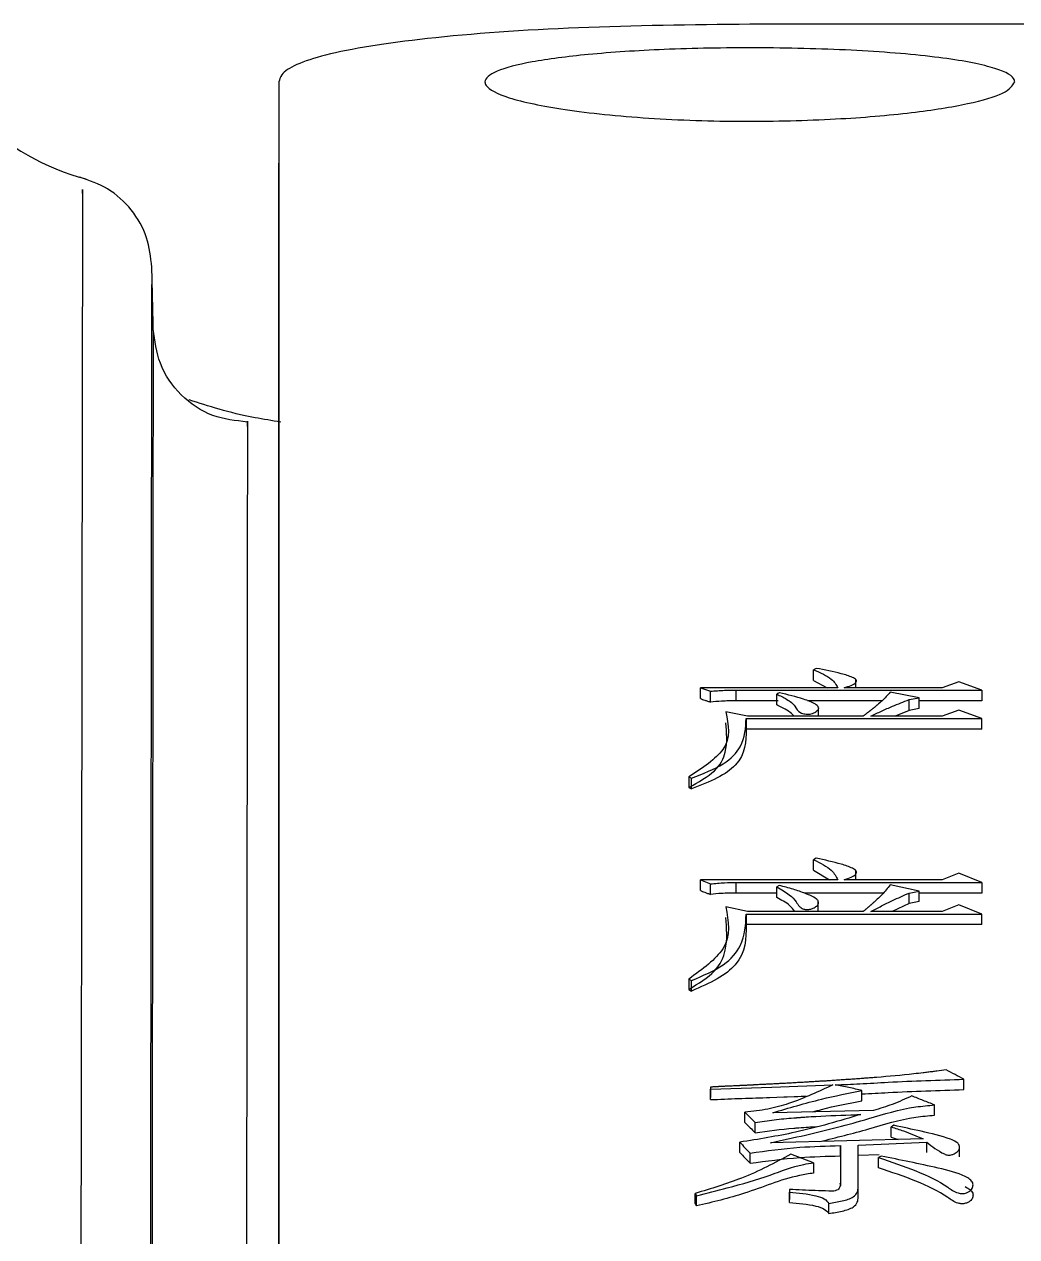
# Model space of a CAD drawing. Header units: millimetres. Extents: x 2687 to 4367, y 1046 to 2234.
# Drawn here: x 3049.94 to 3058.37, y 2041.69 to 2051.98 of the extents above; entities that cross this region are included whole.
import ezdxf

# ---------------------------------------------------------------- set-up
doc = ezdxf.new("R2010")
doc.units = ezdxf.units.MM

msp = doc.modelspace()

# ---------------------------------------------------------------- linework, layer by layer
at = {"color": 7, "linetype": 'Continuous', "lineweight": 25}
for p, q in [((3093.108, 2051.983), (3056.108, 2051.985)), ((3052.108, 2051.502), (3052.108, 2050.811)), ((3051.043, 2049.323), (3051.028, 2049.93)), ((3056.671, 2046.515), (3056.649, 2046.503)), ((3056.649, 2046.411), (3056.649, 2046.503)), ((3056.649, 2046.411), (3056.763, 2046.351)), ((3057.008, 2046.351), (3057.008, 2046.421)), ((3057.883, 2046.4), (3057.742, 2046.351)), ((3058.077, 2046.331), (3057.883, 2046.4)), ((3055.687, 2046.259), (3055.687, 2046.351)), ((3055.687, 2046.351), (3055.773, 2046.32)), ((3056.855, 2046.351), (3055.687, 2046.351)), ((3055.773, 2046.228), (3055.773, 2046.32)), ((3055.99, 2046.239), (3055.99, 2046.331)), ((3055.99, 2046.331), (3058.077, 2046.331)), ((3056.336, 2046.205), (3056.336, 2046.297)), ((3057.742, 2046.351), (3056.909, 2046.351)), ((3057.547, 2046.266), (3057.298, 2046.312)), ((3058.077, 2046.331), (3058.077, 2046.239)), ((3056.347, 2046.239), (3055.99, 2046.239)), ((3057.231, 2046.239), (3056.597, 2046.239)), ((3056.69, 2046.183), (3056.69, 2046.188)), ((3056.69, 2046.11), (3056.69, 2046.169)), ((3057.461, 2046.25), (3057.547, 2046.266)), ((3057.461, 2046.158), (3057.461, 2046.25)), ((3057.547, 2046.174), (3057.461, 2046.158)), ((3057.547, 2046.174), (3057.547, 2046.266)), ((3058.077, 2046.239), (3057.547, 2046.239)), ((3056.087, 2046.11), (3055.903, 2046.145)), ((3056.076, 2046.09), (3056.076, 2045.999)), ((3056.076, 2046.09), (3058.077, 2046.09)), ((3057.071, 2046.11), (3056.087, 2046.11)), ((3057.742, 2046.11), (3057.136, 2046.11)), ((3057.461, 2046.158), (3057.343, 2046.11)), ((3057.883, 2046.161), (3057.742, 2046.11)), ((3058.077, 2046.09), (3057.883, 2046.161)), ((3058.077, 2045.999), (3058.077, 2046.09)), ((3058.077, 2045.999), (3056.076, 2045.999)), ((3055.589, 2045.595), (3055.589, 2045.504)), ((3055.589, 2045.595), (3055.611, 2045.583)), ((3055.611, 2045.492), (3055.611, 2045.583)), ((3055.589, 2045.504), (3055.611, 2045.492)), ((3056.671, 2044.903), (3056.649, 2044.89)), ((3056.649, 2044.8), (3056.649, 2044.89)), ((3056.649, 2044.8), (3056.785, 2044.719)), ((3057.008, 2044.719), (3057.008, 2044.797)), ((3057.883, 2044.775), (3057.742, 2044.719)), ((3058.077, 2044.697), (3057.883, 2044.775)), ((3055.687, 2044.629), (3055.687, 2044.719)), ((3055.687, 2044.719), (3055.773, 2044.684)), ((3056.855, 2044.719), (3055.687, 2044.719)), ((3055.773, 2044.595), (3055.773, 2044.684)), ((3055.99, 2044.607), (3055.99, 2044.697)), ((3055.99, 2044.697), (3058.077, 2044.697)), ((3056.357, 2044.671), (3056.336, 2044.659)), ((3057.742, 2044.719), (3056.909, 2044.719)), ((3057.547, 2044.624), (3057.299, 2044.676)), ((3057.461, 2044.607), (3057.547, 2044.624)), ((3057.547, 2044.534), (3057.547, 2044.624)), ((3058.077, 2044.697), (3058.077, 2044.607)), ((3056.336, 2044.607), (3055.99, 2044.607)), ((3057.241, 2044.607), (3056.569, 2044.607)), ((3056.689, 2044.45), (3056.689, 2044.54)), ((3057.461, 2044.517), (3057.461, 2044.607)), ((3057.547, 2044.534), (3057.461, 2044.517)), ((3058.077, 2044.607), (3057.547, 2044.607)), ((3056.087, 2044.45), (3055.903, 2044.489)), ((3056.076, 2044.428), (3056.076, 2044.339)), ((3056.076, 2044.428), (3058.077, 2044.428)), ((3057.071, 2044.45), (3056.087, 2044.45)), ((3057.742, 2044.45), (3057.136, 2044.45)), ((3057.461, 2044.517), (3057.315, 2044.45)), ((3057.883, 2044.507), (3057.742, 2044.45)), ((3058.077, 2044.428), (3057.883, 2044.507)), ((3058.077, 2044.339), (3058.077, 2044.428)), ((3058.077, 2044.339), (3056.076, 2044.339)), ((3055.589, 2043.877), (3055.589, 2043.789)), ((3055.589, 2043.877), (3055.611, 2043.864)), ((3055.611, 2043.775), (3055.611, 2043.864)), ((3055.589, 2043.789), (3055.611, 2043.775)), ((3057.926, 2042.938), (3057.926, 2043.026)), ((3055.773, 2042.96), (3055.773, 2042.872)), ((3055.773, 2042.853), (3055.773, 2042.941)), ((3055.773, 2042.853), (3055.773, 2042.872)), ((3057.06, 2042.844), (3057.06, 2042.931)), ((3057.677, 2042.72), (3057.677, 2042.808)), ((3056.065, 2042.658), (3056.065, 2042.746)), ((3057.158, 2042.76), (3056.303, 2042.741)), ((3056.152, 2042.572), (3056.152, 2042.659)), ((3057.309, 2042.534), (3057.309, 2042.621)), ((3056.022, 2042.404), (3056.022, 2042.491)), ((3056.877, 2042.462), (3056.877, 2042.164)), ((3057.028, 2042.467), (3057.612, 2042.491)), ((3057.028, 2042.11), (3057.028, 2042.467)), ((3057.309, 2042.534), (3057.367, 2042.514)), ((3056.109, 2042.312), (3056.109, 2042.399)), ((3056.649, 2042.316), (3056.455, 2042.389)), ((3056.877, 2042.375), (3056.877, 2042.121)), ((3057.028, 2042.38), (3057.206, 2042.387)), ((3057.223, 2042.374), (3057.201, 2042.36)), ((3057.201, 2042.273), (3057.201, 2042.36)), ((3057.887, 2042.441), (3057.887, 2042.455)), ((3057.887, 2042.367), (3057.887, 2042.438)), ((3056.649, 2042.316), (3056.649, 2042.229)), ((3055.643, 2041.97), (3055.643, 2042.056)), ((3056.444, 2042.091), (3056.444, 2042.004)), ((3056.444, 2041.98), (3056.444, 2042.066)), ((3057.028, 2042.024), (3057.028, 2042.11)), ((3056.444, 2041.98), (3056.444, 2042.004)), ((3056.779, 2041.886), (3056.779, 2041.972))]:
    msp.add_line(p, q, dxfattribs=at)
at = {"color": 7, "linetype": 'Continuous', "lineweight": 25, "flags": 128}
for points in [[(3056.357, 2046.308), (3056.352, 2046.305), (3056.344, 2046.301), (3056.336, 2046.297)], [(3056.336, 2044.569), (3056.336, 2044.602), (3056.336, 2044.63), (3056.336, 2044.659)], [(3055.773, 2042.941), (3056.293, 2042.96), (3056.812, 2042.978)], [(3055.773, 2042.853), (3055.833, 2042.855), (3055.862, 2042.856), (3055.892, 2042.857), (3055.921, 2042.859), (3055.951, 2042.86), (3055.981, 2042.861), (3056.01, 2042.862), (3056.04, 2042.863), (3056.07, 2042.864), (3056.129, 2042.866), (3056.159, 2042.867), (3056.188, 2042.868), (3056.218, 2042.869), (3056.248, 2042.87), (3056.277, 2042.871), (3056.396, 2042.876), (3056.425, 2042.877), (3056.485, 2042.879), (3056.514, 2042.88), (3056.544, 2042.881), (3056.574, 2042.882), (3056.585, 2042.883)], [(3057.331, 2042.635), (3057.32, 2042.628), (3057.309, 2042.621)], [(3057.58, 2042.52), (3056.931, 2042.503), (3056.282, 2042.486)], [(3056.877, 2042.375), (3056.877, 2042.404), (3056.877, 2042.433), (3056.877, 2042.462)], [(3055.654, 2041.95), (3055.654, 2041.986), (3055.654, 2042.011), (3055.654, 2042.036)]]:
    msp.add_lwpolyline(points, dxfattribs=at)
at = {"color": 7, "linetype": 'Continuous', "lineweight": 25}
msp.add_arc((3050.967, 2052.609), 2, 224.8775, 255.5765, dxfattribs=at)
for points, knots in [([(3056.108, 2051.985), (3055.614, 2051.979), (3054.625, 2051.967), (3053.338, 2051.875), (3052.456, 2051.735), (3052.133, 2051.597), (3052.113, 2051.515), (3052.108, 2051.495)], [0, 0, 0, 0, 0.247809, 0.4960641, 0.7267645, 0.9338912, 1, 1, 1, 1]), ([(3058.358, 2051.495), (3058.337, 2051.463), (3058.296, 2051.398), (3057.974, 2051.306), (3057.486, 2051.228), (3056.826, 2051.173), (3056.045, 2051.153), (3055.232, 2051.18), (3054.52, 2051.253), (3054.035, 2051.354), (3053.873, 2051.44), (3053.847, 2051.517), (3053.929, 2051.589), (3054.239, 2051.669), (3054.731, 2051.733), (3055.389, 2051.776), (3056.17, 2051.79), (3056.983, 2051.77), (3057.695, 2051.714), (3058.178, 2051.628), (3058.346, 2051.549), (3058.356, 2051.504), (3058.358, 2051.495)], [0, 0, 0, 0, 0.0462765, 0.0927197, 0.1417162, 0.1951905, 0.2536862, 0.3152615, 0.3769119, 0.43437, 0.4858165, 0.5000047, 0.5462546, 0.5927016, 0.6417993, 0.6951559, 0.7535147, 0.8153978, 0.8768635, 0.9341607, 0.9857365, 1, 1, 1, 1]), ([(3052.108, 2051.495), (3052.108, 2051.391), (3052.108, 2050.87), (3052.108, 2049.503), (3052.108, 2047.343), (3052.108, 2044.725), (3052.108, 2042.262), (3052.108, 2038.755), (3052.108, 2035.612), (3052.108, 2031.297), (3052.108, 2026.61), (3052.108, 2021.477), (3052.108, 2016.054), (3052.108, 2011.495), (3052.108, 2005.573), (3052.108, 2000.667), (3052.109, 1993.988), (3052.109, 1989.695), (3052.109, 1986.694)], [0, 0, 0, 0, 0.020124, 0.100733, 0.181328, 0.221587, 0.302184, 0.342442, 0.423039, 0.463298, 0.543894, 0.624491, 0.664749, 0.745346, 0.785604, 0.8662, 0.906458, 1, 1, 1, 1]), ([(3052.108, 2020.405), (3052.108, 2021.59), (3052.108, 2023.843), (3052.108, 2027.883), (3052.108, 2031.591), (3052.108, 2035.826), (3052.108, 2038.9), (3052.108, 2042.312), (3052.108, 2045.289), (3052.108, 2047.633), (3052.108, 2049.573), (3052.108, 2050.307), (3052.108, 2050.804)], [0, 0, 0, 0, 0.072858, 0.13859, 0.270184, 0.335916, 0.467513, 0.533245, 0.664841, 0.796434, 0.862166, 1, 1, 1, 1]), ([(3050.439, 2050.547), (3050.439, 2050.575), (3050.44, 2050.664), (3050.438, 2049.677), (3050.435, 2047.664), (3050.431, 2044.602), (3050.425, 2041.214), (3050.42, 2037.876), (3050.416, 2034.806), (3050.41, 2031.163), (3050.404, 2026.892), (3050.396, 2022.247), (3050.389, 2017.3), (3050.38, 2012.129), (3050.371, 2006.445), (3050.362, 2000.248), (3050.351, 1993.564), (3050.343, 1988.874), (3050.34, 1986.479)], [0, 0, 0, 0, 0.039342, 0.122943, 0.206183, 0.289063, 0.371582, 0.416612, 0.465601, 0.518547, 0.575452, 0.636313, 0.690059, 0.746552, 0.805793, 0.867782, 0.932518, 1, 1, 1, 1]), ([(3051.028, 2049.922), (3051.019, 2050.007), (3051, 2050.181), (3050.864, 2050.416), (3050.665, 2050.6), (3050.499, 2050.657), (3050.418, 2050.685)], [0, 0, 0, 0, 0.243492, 0.499921, 0.756389, 1, 1, 1, 1]), ([(3050.944, 1986.344), (3050.949, 1989.643), (3050.958, 1996.242), (3050.971, 2005.672), (3050.983, 2014.552), (3050.994, 2022.71), (3051.004, 2030.01), (3051.012, 2036.328), (3051.019, 2041.55), (3051.024, 2045.607), (3051.027, 2048.355), (3051.029, 2049.801), (3051.028, 2049.778), (3051.028, 2049.769)], [0, 0, 0, 0, 0.094309, 0.188619, 0.282928, 0.377238, 0.471547, 0.565857, 0.660166, 0.754475, 0.848785, 0.943094, 1, 1, 1, 1]), ([(3051.84, 2048.607), (3051.74, 2048.618), (3051.533, 2048.641), (3051.264, 2048.824), (3051.079, 2049.091), (3051.054, 2049.297), (3051.041, 2049.396)], [0, 0, 0, 0, 0.2413, 0.50044, 0.759328, 1, 1, 1, 1]), ([(3050.958, 1986.295), (3050.962, 1988.681), (3050.968, 1993.388), (3050.978, 2000.137), (3050.986, 2006.479), (3050.994, 2012.375), (3051.002, 2017.805), (3051.009, 2023.538), (3051.017, 2029.307), (3051.024, 2034.787), (3051.03, 2039.254), (3051.034, 2042.777), (3051.038, 2045.439), (3051.04, 2047.342), (3051.041, 2048.561), (3051.042, 2049.278), (3051.042, 2049.309), (3051.042, 2049.323)], [0, 0, 0, 0, 0.06854, 0.13522, 0.200041, 0.263001, 0.324101, 0.38334, 0.468684, 0.549845, 0.626823, 0.699617, 0.768227, 0.832652, 0.892892, 0.948946, 1, 1, 1, 1]), ([(3052.124, 2048.606), (3052.049, 2048.618), (3051.727, 2048.67), (3051.511, 2048.741), (3051.345, 2048.795)], [0, 0, 0, 0, 0.233143, 1, 1, 1, 1]), ([(3051.84, 2048.57), (3051.84, 2048.582), (3051.84, 2048.694), (3051.84, 2048.341), (3051.839, 2047.771), (3051.839, 2047.225), (3051.838, 2046.55), (3051.837, 2045.742), (3051.836, 2044.802), (3051.835, 2043.731), (3051.833, 2042.021), (3051.829, 2039.335), (3051.824, 2035.185), (3051.817, 2029.969), (3051.81, 2024.362), (3051.802, 2018.685), (3051.795, 2013.218), (3051.787, 2007.205), (3051.778, 2000.657), (3051.768, 1993.615), (3051.761, 1988.672), (3051.758, 1986.158)], [0, 0, 0, 0, 0.008365, 0.077995, 0.107986, 0.138061, 0.168221, 0.198465, 0.228793, 0.259205, 0.289702, 0.358895, 0.433683, 0.514064, 0.600037, 0.66048, 0.723411, 0.788828, 0.856732, 0.927123, 1, 1, 1, 1]), ([(3056.649, 2046.503), (3056.706, 2046.478), (3056.807, 2046.434), (3056.841, 2046.376), (3056.855, 2046.351)], [0, 0, 0, 0, 0.565391, 1, 1, 1, 1]), ([(3056.909, 2046.351), (3056.929, 2046.357), (3056.969, 2046.369), (3057.006, 2046.389), (3057.015, 2046.406), (3057.01, 2046.422), (3056.968, 2046.446), (3056.854, 2046.48), (3056.744, 2046.501), (3056.671, 2046.515)], [0, 0, 0, 0, 0.120783, 0.237942, 0.284243, 0.33082, 0.424981, 0.62081, 1, 1, 1, 1]), ([(3055.773, 2046.32), (3055.813, 2046.324), (3055.884, 2046.33), (3055.957, 2046.331), (3055.99, 2046.331)], [0, 0, 0, 0, 0.558835, 1, 1, 1, 1]), ([(3056.336, 2046.297), (3056.365, 2046.282), (3056.429, 2046.252), (3056.498, 2046.197), (3056.511, 2046.148), (3056.564, 2046.129), (3056.586, 2046.126), (3056.609, 2046.125), (3056.632, 2046.129), (3056.658, 2046.139), (3056.679, 2046.154), (3056.695, 2046.172), (3056.69, 2046.192), (3056.653, 2046.222), (3056.54, 2046.263), (3056.429, 2046.291), (3056.358, 2046.308), (3056.357, 2046.308)], [0, 0, 0, 0, 0.117809, 0.254848, 0.391031, 0.410857, 0.430654, 0.450876, 0.468611, 0.491916, 0.540003, 0.576761, 0.613939, 0.66464, 0.78945, 0.997759, 1, 1, 1, 1]), ([(3057.298, 2046.312), (3057.277, 2046.287), (3057.245, 2046.251), (3057.202, 2046.214), (3057.184, 2046.199), (3057.177, 2046.193), (3057.17, 2046.187), (3057.164, 2046.182), (3057.159, 2046.179), (3057.156, 2046.176), (3057.152, 2046.173), (3057.148, 2046.17), (3057.145, 2046.167), (3057.14, 2046.163), (3057.136, 2046.16), (3057.133, 2046.158), (3057.129, 2046.155), (3057.125, 2046.152), (3057.121, 2046.148), (3057.117, 2046.145), (3057.112, 2046.142), (3057.109, 2046.139), (3057.105, 2046.136), (3057.101, 2046.133), (3057.097, 2046.13), (3057.093, 2046.126), (3057.089, 2046.123), (3057.084, 2046.12), (3057.08, 2046.117), (3057.076, 2046.113), (3057.073, 2046.111), (3057.071, 2046.11)], [0, 0, 0, 0, 0.353012, 0.528911, 0.550896, 0.572881, 0.61685, 0.638835, 0.649827, 0.671812, 0.682805, 0.693797, 0.715782, 0.726774, 0.748759, 0.759751, 0.770744, 0.792728, 0.803721, 0.825705, 0.836698, 0.858683, 0.869675, 0.880667, 0.902652, 0.913644, 0.935629, 0.946622, 0.968606, 0.979599, 1, 1, 1, 1]), ([(3055.687, 2046.259), (3055.699, 2046.254), (3055.72, 2046.247), (3055.749, 2046.237), (3055.765, 2046.231), (3055.773, 2046.228)], [0, 0, 0, 0, 0.4286101, 0.7143044, 1, 1, 1, 1]), ([(3055.99, 2046.239), (3055.948, 2046.239), (3055.875, 2046.238), (3055.804, 2046.231), (3055.773, 2046.228)], [0, 0, 0, 0, 0.561086, 1, 1, 1, 1]), ([(3056.482, 2046.11), (3056.479, 2046.114), (3056.452, 2046.145), (3056.397, 2046.176), (3056.343, 2046.202), (3056.336, 2046.205)], [0, 0, 0, 0, 0.110635, 0.886447, 1, 1, 1, 1]), ([(3057.136, 2046.11), (3057.166, 2046.124), (3057.226, 2046.152), (3057.332, 2046.2), (3057.413, 2046.232), (3057.461, 2046.25)], [0, 0, 0, 0, 0.28957, 0.579171, 1, 1, 1, 1]), ([(3055.903, 2046.145), (3055.926, 2046.036), (3055.966, 2045.84), (3055.705, 2045.67), (3055.589, 2045.595)], [0, 0, 0, 0, 0.55707, 1, 1, 1, 1]), ([(3055.611, 2045.583), (3055.71, 2045.621), (3055.904, 2045.695), (3056.066, 2045.878), (3056.072, 2046.01), (3056.076, 2046.09)], [0, 0, 0, 0, 0.287817, 0.565935, 1, 1, 1, 1]), ([(3055.589, 2045.504), (3055.671, 2045.55), (3055.833, 2045.639), (3055.924, 2045.835), (3055.911, 2045.97), (3055.903, 2046.053)], [0, 0, 0, 0, 0.284866, 0.563033, 1, 1, 1, 1]), ([(3056.076, 2045.999), (3056.075, 2045.894), (3056.074, 2045.747), (3055.841, 2045.579), (3055.688, 2045.521), (3055.611, 2045.492)], [0, 0, 0, 0, 0.551532, 0.772844, 1, 1, 1, 1]), ([(3056.649, 2044.89), (3056.707, 2044.862), (3056.807, 2044.812), (3056.841, 2044.747), (3056.855, 2044.719)], [0, 0, 0, 0, 0.565391, 1, 1, 1, 1]), ([(3056.909, 2044.719), (3056.929, 2044.726), (3056.969, 2044.74), (3057.006, 2044.762), (3057.015, 2044.781), (3057.01, 2044.799), (3056.968, 2044.826), (3056.854, 2044.863), (3056.744, 2044.887), (3056.671, 2044.903)], [0, 0, 0, 0, 0.120818, 0.238007, 0.284295, 0.33086, 0.424999, 0.620775, 1, 1, 1, 1]), ([(3055.687, 2044.629), (3055.699, 2044.624), (3055.72, 2044.616), (3055.749, 2044.604), (3055.765, 2044.598), (3055.773, 2044.595)], [0, 0, 0, 0, 0.42861, 0.714304, 1, 1, 1, 1]), ([(3055.773, 2044.684), (3055.813, 2044.689), (3055.884, 2044.696), (3055.957, 2044.697), (3055.99, 2044.697)], [0, 0, 0, 0, 0.558835, 1, 1, 1, 1]), ([(3056.336, 2044.659), (3056.374, 2044.637), (3056.444, 2044.599), (3056.498, 2044.54), (3056.521, 2044.497), (3056.55, 2044.476), (3056.571, 2044.469), (3056.585, 2044.466), (3056.601, 2044.466), (3056.622, 2044.47), (3056.65, 2044.479), (3056.678, 2044.496), (3056.693, 2044.518), (3056.692, 2044.54), (3056.658, 2044.571), (3056.582, 2044.604), (3056.475, 2044.641), (3056.397, 2044.661), (3056.357, 2044.671)], [0, 0, 0, 0, 0.156027, 0.282026, 0.363634, 0.404884, 0.41922, 0.430594, 0.442017, 0.458331, 0.488158, 0.530974, 0.573109, 0.616801, 0.655305, 0.770242, 0.882988, 1, 1, 1, 1]), ([(3057.299, 2044.676), (3057.277, 2044.648), (3057.245, 2044.607), (3057.202, 2044.566), (3057.184, 2044.55), (3057.177, 2044.543), (3057.17, 2044.537), (3057.164, 2044.531), (3057.159, 2044.527), (3057.156, 2044.524), (3057.152, 2044.52), (3057.148, 2044.517), (3057.145, 2044.514), (3057.14, 2044.51), (3057.136, 2044.506), (3057.133, 2044.503), (3057.129, 2044.5), (3057.125, 2044.497), (3057.121, 2044.493), (3057.117, 2044.489), (3057.112, 2044.485), (3057.109, 2044.482), (3057.105, 2044.479), (3057.101, 2044.476), (3057.097, 2044.472), (3057.093, 2044.468), (3057.089, 2044.465), (3057.084, 2044.461), (3057.08, 2044.458), (3057.076, 2044.454), (3057.073, 2044.452), (3057.071, 2044.45)], [0, 0, 0, 0, 0.353012, 0.528911, 0.550896, 0.572881, 0.61685, 0.638835, 0.649827, 0.671812, 0.682805, 0.693797, 0.715782, 0.726774, 0.748759, 0.759751, 0.770744, 0.792728, 0.803721, 0.825706, 0.836698, 0.858683, 0.869675, 0.880667, 0.902652, 0.913645, 0.935629, 0.946622, 0.968606, 0.979599, 1, 1, 1, 1]), ([(3055.99, 2044.607), (3055.949, 2044.607), (3055.875, 2044.606), (3055.804, 2044.598), (3055.773, 2044.595)], [0, 0, 0, 0, 0.5610854, 1, 1, 1, 1]), ([(3056.489, 2044.45), (3056.476, 2044.468), (3056.443, 2044.512), (3056.376, 2044.548), (3056.336, 2044.569)], [0, 0, 0, 0, 0.408631, 1, 1, 1, 1]), ([(3057.136, 2044.45), (3057.166, 2044.466), (3057.226, 2044.497), (3057.332, 2044.551), (3057.413, 2044.586), (3057.461, 2044.607)], [0, 0, 0, 0, 0.28957, 0.579171, 1, 1, 1, 1]), ([(3055.903, 2044.489), (3055.926, 2044.368), (3055.966, 2044.149), (3055.705, 2043.961), (3055.589, 2043.877)], [0, 0, 0, 0, 0.55707, 1, 1, 1, 1]), ([(3055.611, 2043.864), (3055.71, 2043.906), (3055.904, 2043.988), (3056.066, 2044.191), (3056.072, 2044.338), (3056.076, 2044.428)], [0, 0, 0, 0, 0.287817, 0.565935, 1, 1, 1, 1]), ([(3055.589, 2043.789), (3055.671, 2043.839), (3055.833, 2043.939), (3055.924, 2044.156), (3055.911, 2044.307), (3055.903, 2044.4)], [0, 0, 0, 0, 0.284866, 0.563033, 1, 1, 1, 1]), ([(3056.076, 2044.339), (3056.075, 2044.222), (3056.075, 2044.059), (3055.841, 2043.872), (3055.688, 2043.808), (3055.611, 2043.775)], [0, 0, 0, 0, 0.551532, 0.772844, 1, 1, 1, 1]), ([(3057.774, 2043.106), (3057.749, 2043.102), (3057.71, 2043.097), (3057.664, 2043.091), (3057.632, 2043.087), (3057.605, 2043.083), (3057.56, 2043.078), (3057.422, 2043.062), (3057.276, 2043.049), (3057.143, 2043.038), (3057.103, 2043.035), (3057.069, 2043.033), (3057.036, 2043.03), (3057.01, 2043.028), (3056.976, 2043.026), (3056.949, 2043.024), (3056.916, 2043.022), (3056.889, 2043.02), (3056.856, 2043.018), (3056.823, 2043.016), (3056.789, 2043.013), (3056.756, 2043.011), (3056.729, 2043.01), (3056.696, 2043.008), (3056.669, 2043.006), (3056.635, 2043.004), (3056.602, 2043.002), (3056.568, 2043), (3056.535, 2042.998), (3056.508, 2042.997), (3056.475, 2042.995), (3056.448, 2042.993), (3056.414, 2042.991), (3056.381, 2042.99), (3056.347, 2042.988), (3056.314, 2042.986), (3056.287, 2042.985), (3056.253, 2042.983), (3056.227, 2042.982), (3056.193, 2042.98), (3056.166, 2042.979), (3056.143, 2042.977), (3056.126, 2042.977), (3056.109, 2042.976), (3056.093, 2042.975), (3056.076, 2042.974), (3056.062, 2042.973), (3056.046, 2042.973), (3056.032, 2042.972), (3056.015, 2042.971), (3055.999, 2042.97), (3055.982, 2042.97), (3055.965, 2042.969), (3055.952, 2042.968), (3055.935, 2042.967), (3055.921, 2042.967), (3055.908, 2042.966), (3055.898, 2042.966), (3055.888, 2042.965), (3055.879, 2042.965), (3055.871, 2042.964), (3055.863, 2042.964), (3055.854, 2042.963), (3055.846, 2042.963), (3055.839, 2042.963), (3055.831, 2042.962), (3055.824, 2042.962), (3055.816, 2042.962), (3055.807, 2042.961), (3055.799, 2042.961), (3055.791, 2042.96), (3055.783, 2042.96), (3055.776, 2042.96), (3055.773, 2042.96)], [0, 0, 0, 0, 0.039919, 0.059879, 0.069858, 0.089818, 0.099798, 0.139719, 0.299508, 0.319468, 0.339427, 0.359387, 0.369367, 0.389326, 0.399306, 0.419265, 0.429245, 0.449205, 0.459184, 0.479144, 0.499103, 0.509083, 0.529043, 0.539022, 0.558982, 0.568962, 0.588921, 0.608881, 0.61886, 0.63882, 0.648799, 0.668759, 0.678739, 0.698698, 0.718658, 0.728637, 0.748597, 0.758577, 0.778536, 0.788516, 0.808475, 0.818455, 0.823445, 0.833425, 0.843404, 0.848394, 0.858374, 0.863364, 0.873344, 0.878333, 0.888313, 0.898293, 0.903283, 0.913263, 0.918252, 0.928232, 0.933222, 0.938212, 0.943202, 0.948192, 0.950687, 0.955676, 0.960666, 0.963161, 0.968151, 0.970646, 0.975636, 0.978131, 0.983121, 0.988111, 0.990605, 0.995303, 1, 1, 1, 1]), ([(3057.926, 2043.026), (3057.901, 2043.039), (3057.85, 2043.066), (3057.8, 2043.092), (3057.774, 2043.106)], [0, 0, 0, 0, 0.5, 1, 1, 1, 1]), ([(3056.812, 2042.978), (3056.693, 2042.922), (3056.526, 2042.843), (3056.264, 2042.767), (3056.132, 2042.753), (3056.065, 2042.746)], [0, 0, 0, 0, 0.552374, 0.77511, 1, 1, 1, 1]), ([(3056.833, 2042.978), (3056.903, 2042.981), (3057.052, 2042.987), (3057.415, 2043.01), (3057.711, 2043.019), (3057.926, 2043.026)], [0, 0, 0, 0, 0.189811, 0.410522, 1, 1, 1, 1]), ([(3057.06, 2042.931), (3057.023, 2042.939), (3056.947, 2042.955), (3056.871, 2042.971), (3056.833, 2042.978)], [0, 0, 0, 0, 0.5, 1, 1, 1, 1]), ([(3055.773, 2042.96), (3055.773, 2042.957), (3055.773, 2042.954), (3055.773, 2042.949), (3055.773, 2042.945), (3055.773, 2042.942), (3055.773, 2042.941)], [0, 0, 0, 0, 0.34, 0.56, 0.78, 1, 1, 1, 1]), ([(3056.303, 2042.741), (3056.439, 2042.782), (3056.682, 2042.854), (3056.945, 2042.908), (3057.06, 2042.931)], [0, 0, 0, 0, 0.558985, 1, 1, 1, 1]), ([(3057.06, 2042.901), (3057.134, 2042.905), (3057.422, 2042.922), (3057.711, 2042.931), (3057.926, 2042.938)], [0, 0, 0, 0, 0.25589, 1, 1, 1, 1]), ([(3057.482, 2042.884), (3057.429, 2042.859), (3057.328, 2042.813), (3057.212, 2042.777), (3057.158, 2042.76)], [0, 0, 0, 0, 0.534115, 1, 1, 1, 1]), ([(3057.677, 2042.808), (3057.645, 2042.82), (3057.58, 2042.846), (3057.515, 2042.871), (3057.482, 2042.884)], [0, 0, 0, 0, 0.5, 1, 1, 1, 1]), ([(3056.282, 2042.486), (3056.382, 2042.508), (3056.667, 2042.57), (3057.073, 2042.674), (3057.421, 2042.785), (3057.623, 2042.803), (3057.677, 2042.808)], [0, 0, 0, 0, 0.2109888, 0.6039309, 0.8934821, 1, 1, 1, 1]), ([(3056.642, 2042.748), (3056.667, 2042.756), (3056.8, 2042.794), (3056.943, 2042.821), (3057.06, 2042.844)], [0, 0, 0, 0, 0.187191, 1, 1, 1, 1]), ([(3057.05, 2042.727), (3056.868, 2042.672), (3056.543, 2042.575), (3056.182, 2042.517), (3056.022, 2042.491)], [0, 0, 0, 0, 0.558287, 1, 1, 1, 1]), ([(3056.065, 2042.746), (3056.073, 2042.738), (3056.088, 2042.724), (3056.116, 2042.695), (3056.138, 2042.673), (3056.152, 2042.659)], [0, 0, 0, 0, 0.257188, 0.514375, 1, 1, 1, 1]), ([(3056.152, 2042.659), (3056.206, 2042.667), (3056.287, 2042.679), (3056.397, 2042.691), (3056.456, 2042.696), (3056.491, 2042.699), (3056.5, 2042.699), (3056.509, 2042.7), (3056.517, 2042.701), (3056.528, 2042.702), (3056.538, 2042.702), (3056.549, 2042.703), (3056.557, 2042.704), (3056.57, 2042.705), (3056.606, 2042.707), (3056.753, 2042.716), (3056.908, 2042.722), (3057.035, 2042.726), (3057.05, 2042.727)], [0, 0, 0, 0, 0.185843, 0.278745, 0.371654, 0.383266, 0.394877, 0.400683, 0.412294, 0.423905, 0.435517, 0.447128, 0.458739, 0.464545, 0.487768, 0.580663, 0.952366, 1, 1, 1, 1]), ([(3056.702, 2042.497), (3056.842, 2042.531), (3057.114, 2042.598), (3057.421, 2042.698), (3057.623, 2042.716), (3057.677, 2042.72)], [0, 0, 0, 0, 0.433536, 0.84808, 1, 1, 1, 1]), ([(3056.065, 2042.658), (3056.073, 2042.651), (3056.088, 2042.636), (3056.116, 2042.608), (3056.138, 2042.586), (3056.152, 2042.572)], [0, 0, 0, 0, 0.257457, 0.514914, 1, 1, 1, 1]), ([(3056.152, 2042.572), (3056.261, 2042.587), (3056.384, 2042.603), (3056.537, 2042.615), (3056.586, 2042.619), (3056.628, 2042.621), (3056.649, 2042.623), (3056.663, 2042.623), (3056.67, 2042.624)], [0, 0, 0, 0, 0.640516, 0.720423, 0.880251, 0.920204, 0.960157, 1, 1, 1, 1]), ([(3057.309, 2042.621), (3057.344, 2042.61), (3057.409, 2042.589), (3057.497, 2042.554), (3057.552, 2042.531), (3057.58, 2042.52)], [0, 0, 0, 0, 0.3670274, 0.6834212, 1, 1, 1, 1]), ([(3057.612, 2042.491), (3057.656, 2042.455), (3057.704, 2042.417), (3057.773, 2042.385), (3057.788, 2042.381), (3057.803, 2042.381), (3057.823, 2042.385), (3057.849, 2042.395), (3057.877, 2042.413), (3057.891, 2042.441), (3057.886, 2042.469), (3057.86, 2042.496), (3057.757, 2042.541), (3057.571, 2042.582), (3057.408, 2042.618), (3057.331, 2042.635)], [0, 0, 0, 0, 0.213502, 0.231462, 0.243028, 0.25469, 0.268683, 0.294821, 0.340397, 0.384399, 0.438731, 0.48193, 0.539954, 0.7829, 1, 1, 1, 1]), ([(3056.109, 2042.399), (3056.249, 2042.418), (3056.501, 2042.453), (3056.761, 2042.459), (3056.877, 2042.462)], [0, 0, 0, 0, 0.5575045, 1, 1, 1, 1]), ([(3057.612, 2042.404), (3057.612, 2042.411), (3057.612, 2042.426), (3057.612, 2042.447), (3057.612, 2042.469), (3057.612, 2042.484), (3057.612, 2042.491)], [0, 0, 0, 0, 0.249999, 0.5, 0.75, 1, 1, 1, 1]), ([(3056.455, 2042.389), (3056.322, 2042.317), (3056.081, 2042.188), (3055.778, 2042.097), (3055.643, 2042.056)], [0, 0, 0, 0, 0.554583, 1, 1, 1, 1]), ([(3056.022, 2042.404), (3056.037, 2042.389), (3056.065, 2042.358), (3056.094, 2042.327), (3056.109, 2042.312)], [0, 0, 0, 0, 0.5, 1, 1, 1, 1]), ([(3056.109, 2042.312), (3056.249, 2042.331), (3056.501, 2042.366), (3056.761, 2042.372), (3056.877, 2042.375)], [0, 0, 0, 0, 0.55749, 1, 1, 1, 1]), ([(3057.201, 2042.36), (3057.417, 2042.288), (3057.67, 2042.204), (3057.843, 2042.069), (3057.892, 2042.056), (3057.908, 2042.054), (3057.924, 2042.055), (3057.945, 2042.06), (3057.967, 2042.069), (3057.99, 2042.087), (3058.004, 2042.114), (3058.004, 2042.146), (3057.98, 2042.177), (3057.893, 2042.228), (3057.627, 2042.291), (3057.384, 2042.341), (3057.223, 2042.374)], [0, 0, 0, 0, 0.369973, 0.433396, 0.441379, 0.448953, 0.456564, 0.46449, 0.480827, 0.49655, 0.526966, 0.55702, 0.587567, 0.618801, 0.747888, 1, 1, 1, 1]), ([(3055.654, 2042.036), (3055.742, 2042.059), (3055.955, 2042.113), (3056.264, 2042.197), (3056.483, 2042.293), (3056.621, 2042.312), (3056.649, 2042.316)], [0, 0, 0, 0, 0.257127, 0.627551, 0.922763, 1, 1, 1, 1]), ([(3057.936, 2042.114), (3057.951, 2042.106), (3057.98, 2042.09), (3058.004, 2042.059), (3058.004, 2042.027), (3057.99, 2042.001), (3057.967, 2041.982), (3057.945, 2041.973), (3057.924, 2041.969), (3057.908, 2041.968), (3057.892, 2041.969), (3057.843, 2041.982), (3057.67, 2042.117), (3057.417, 2042.201), (3057.201, 2042.273)], [0, 0, 0, 0, 0.050469, 0.09981, 0.148348, 0.197475, 0.222877, 0.249282, 0.262097, 0.274404, 0.286651, 0.299558, 0.402046, 1, 1, 1, 1]), ([(3056.649, 2042.229), (3056.609, 2042.223), (3056.392, 2042.187), (3056.101, 2042.055), (3055.793, 2041.983), (3055.654, 2041.95)], [0, 0, 0, 0, 0.11022, 0.597884, 1, 1, 1, 1]), ([(3055.643, 2042.056), (3055.644, 2042.054), (3055.647, 2042.05), (3055.65, 2042.044), (3055.653, 2042.039), (3055.654, 2042.036)], [0, 0, 0, 0, 0.253292, 0.626617, 1, 1, 1, 1]), ([(3056.873, 2042.144), (3056.874, 2042.129), (3056.876, 2042.11), (3056.856, 2042.087), (3056.834, 2042.078), (3056.806, 2042.075), (3056.749, 2042.078), (3056.628, 2042.08), (3056.517, 2042.086), (3056.444, 2042.091)], [0, 0, 0, 0, 0.164101, 0.214047, 0.265056, 0.31784, 0.372519, 0.58801, 1, 1, 1, 1]), ([(3056.444, 2042.091), (3056.444, 2042.088), (3056.444, 2042.083), (3056.444, 2042.077), (3056.444, 2042.071), (3056.444, 2042.068), (3056.444, 2042.066)], [0, 0, 0, 0, 0.34, 0.56, 0.78, 1, 1, 1, 1]), ([(3056.444, 2042.066), (3056.521, 2042.06), (3056.626, 2042.051), (3056.746, 2042.013), (3056.768, 2041.985), (3056.779, 2041.972)], [0, 0, 0, 0, 0.572733, 0.791395, 1, 1, 1, 1]), ([(3056.779, 2041.972), (3056.817, 2041.978), (3056.891, 2041.99), (3056.989, 2042.019), (3057.024, 2042.067), (3057.027, 2042.096), (3057.028, 2042.11)], [0, 0, 0, 0, 0.292586, 0.576009, 0.788989, 1, 1, 1, 1]), ([(3055.654, 2041.95), (3055.653, 2041.952), (3055.652, 2041.955), (3055.648, 2041.962), (3055.645, 2041.967), (3055.643, 2041.97)], [0, 0, 0, 0, 0.253656, 0.507254, 1, 1, 1, 1]), ([(3056.444, 2041.98), (3056.521, 2041.973), (3056.626, 2041.964), (3056.745, 2041.927), (3056.768, 2041.899), (3056.779, 2041.886)], [0, 0, 0, 0, 0.5728883, 0.7915302, 1, 1, 1, 1]), ([(3056.779, 2041.886), (3056.817, 2041.892), (3056.891, 2041.904), (3056.989, 2041.933), (3057.024, 2041.981), (3057.027, 2042.009), (3057.028, 2042.024)], [0, 0, 0, 0, 0.292738, 0.576228, 0.789119, 1, 1, 1, 1])]:
    msp.add_open_spline(points, degree=3, knots=knots, dxfattribs=at)
msp.add_open_spline([(3056.022, 2042.491), (3056.037, 2042.475), (3056.065, 2042.445), (3056.094, 2042.414), (3056.109, 2042.399)], degree=3, dxfattribs=at)

doc.saveas('drawing.dxf')
